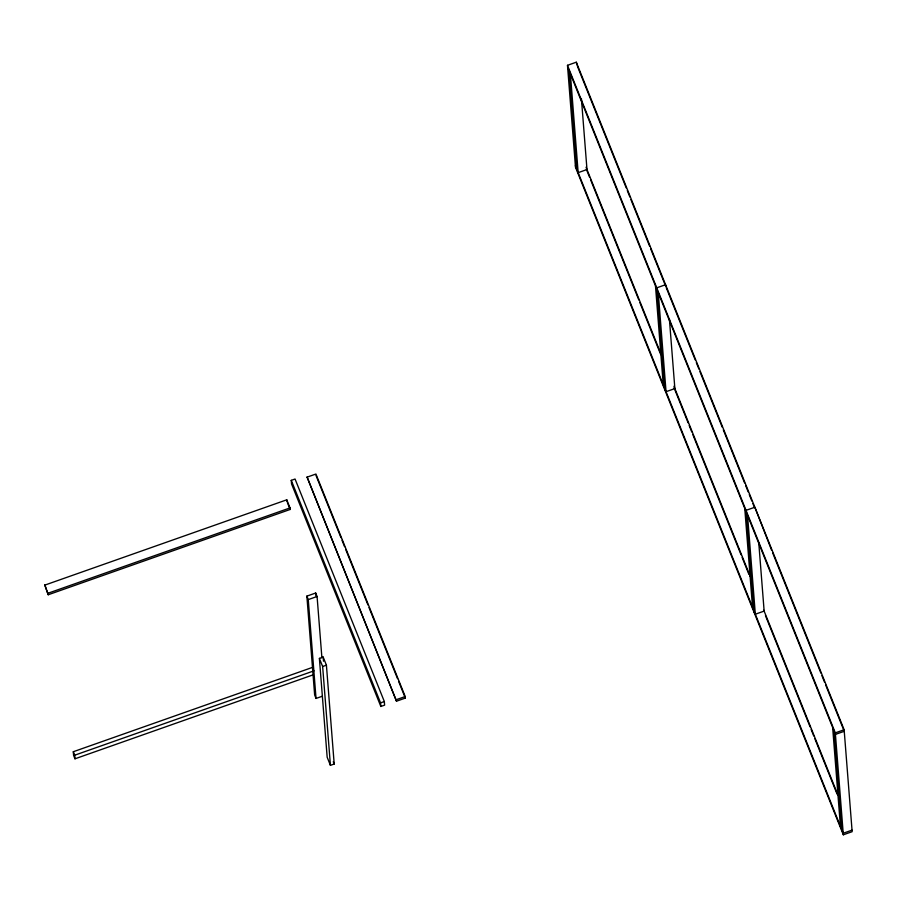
<?xml version="1.0" encoding="UTF-8"?>
<svg xmlns="http://www.w3.org/2000/svg" width="897" height="897" viewBox="0 0 897 897"><rect width="100%" height="100%" fill="white"/><g stroke="black" fill="none" stroke-linecap="round" stroke-linejoin="round"><path stroke-width="1.35" d="M567.476 65.313L576.3 62.207L844.133 729.754L852.15 831.687L843.326 834.793L575.493 167.246L567.476 65.313L835.309 732.871L843.326 834.793M291.267 480.355L295.057 479.02L384.331 701.532L384.611 705.143L380.833 706.466L291.559 483.954L291.267 480.355L380.552 702.867L380.833 706.466M307.11 477.137L315.923 474.031L405.209 696.543L405.332 698.09L396.508 701.196L307.11 477.137L396.508 701.196M44.85 585.102L286.771 499.808L290.023 507.915L290.146 509.462L48.225 594.756L44.85 585.102L48.225 594.756M48.102 593.209L290.023 507.915M322.337 696.218L316.036 698.438L314.645 694.962L306.864 596.124L315.688 593.018L317.078 596.494L321.9 657.748M316.036 698.438L308.254 599.6L317.078 596.494M319.388 658.398L323.167 657.064L326.418 665.182L334.2 764.02L330.421 765.343L327.17 757.236L319.388 658.398L322.64 666.505L330.421 765.343M312.963 674.903L74.989 758.806L73.588 755.33L73.307 751.731L312.593 667.357M322.64 666.505L326.418 665.182M74.989 758.806L74.698 755.207L313.995 670.833M380.552 702.867L384.331 701.532M396.384 699.649L405.209 696.543M835.309 732.871L844.133 729.754M852.027 830.14L843.214 833.246L575.381 165.698M577.814 67.23L576.3 62.207M577.971 67.634L626.252 187.944M627.283 190.534L629.885 197.004M630.916 199.594L649.607 246.159M650.639 248.749L665.697 286.266L665.574 284.719L656.75 287.836L664.778 389.758M666.213 287.567L695.276 360.011M696.319 362.601L698.92 369.059M699.952 371.65L722.276 427.286M723.307 429.865L744.588 482.911M745.631 485.501L748.221 491.971M749.264 494.55L751.854 501.019M752.897 503.609L754.455 507.489M771.577 550.186L754.848 507.242L746.035 510.348L754.052 612.281M772.62 552.765L820.89 673.086M821.932 675.676L824.522 682.135M825.565 684.725L844.245 731.302L835.432 734.408L567.599 66.86M586.055 167.223L661.538 355.347M673.939 386.259L750.296 576.569M763.784 610.207L838.011 795.213M586.391 169.309L589.508 177.068M590.551 179.658L638.821 299.968M639.853 302.558L660.618 354.304M674.118 387.941L688.134 422.868M689.165 425.458L691.766 431.928M692.798 434.518L741.068 554.828M742.111 557.418L748.86 574.237M765.466 615.634L810.103 726.895M811.146 729.485L813.736 735.944M814.779 738.534L837.103 794.17M316.047 475.567L340.961 537.662M342.004 540.252L344.594 546.722M345.637 549.312L367.949 604.937M368.992 607.527L397.539 678.681M398.582 681.272L405.332 698.09M287.354 502.511L290.146 509.462M306.864 596.124L308.254 599.6M333.269 761.699L334.2 764.02M73.307 751.731L74.698 755.207M834.031 730.932L841.812 829.77M832.64 727.456L840.422 826.294M758.772 542.887L764.143 611.104L755.33 614.21L747.549 515.371M744.757 508.42L752.538 607.258M669.386 318.973L674.869 388.58L666.045 391.697L658.275 292.859M655.483 285.896L663.264 384.735M581.402 98.547L586.986 169.544L578.161 172.65L570.391 73.812M568.99 70.336L576.771 169.174M323.167 657.064L323.492 661.235M315.688 593.018L315.901 595.799M286.771 499.808L286.894 501.345"/></g></svg>
